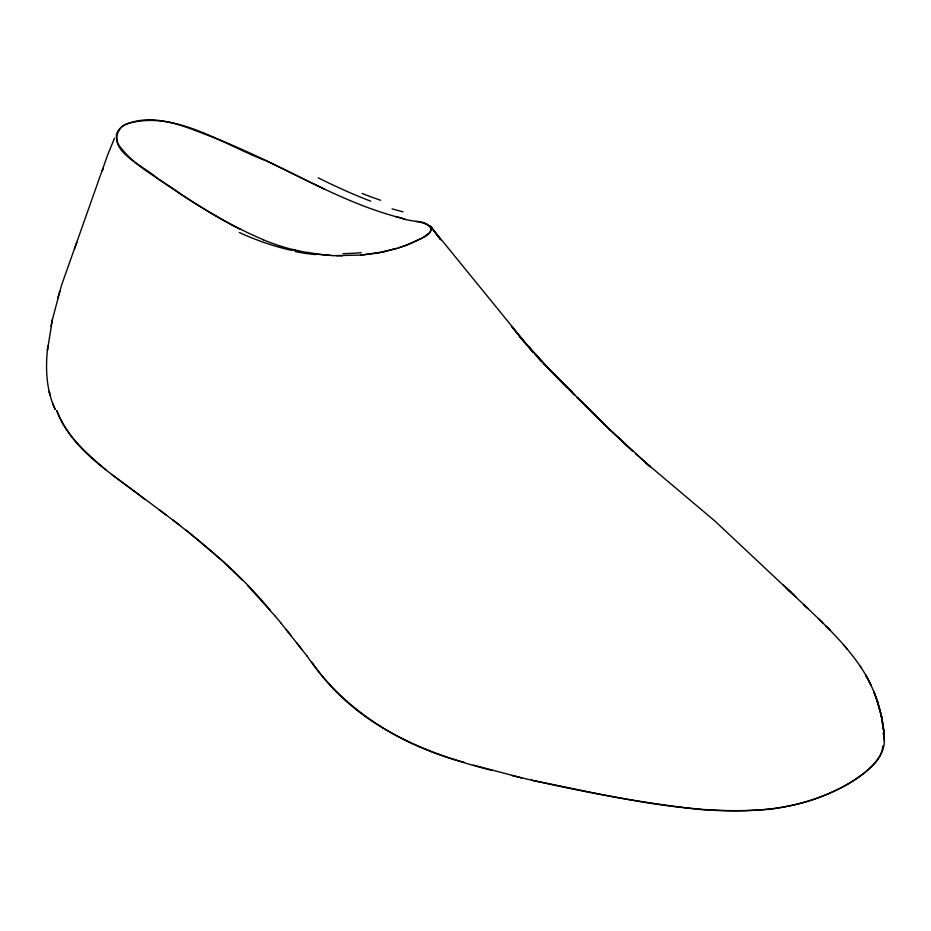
<?xml version="1.0" encoding="UTF-8"?>
<svg xmlns="http://www.w3.org/2000/svg" width="931" height="931" viewBox="0 0 931 931"><rect width="100%" height="100%" fill="white"/><g stroke="black" fill="none" stroke-linecap="round" stroke-linejoin="round"><path stroke-width="1.4" d="M47.818 345.995L47.446 350.207L52.45 319.333L61.516 285.328L107.612 155.023L114.536 138.16M47.528 349.16C45.293 369.456 46.515 390.706 55.197 409.454L52.776 403.6M882.797 745.999C882.204 755.832 875.466 763.408 868.367 769.495A137.008 66.927 -6.8 0 1 863.374 773.603L854.088 780.178A136.543 66.695 -6.8 0 1 842.916 786.742L839.913 788.301M431.076 229.678L429.773 232.471L422.953 237.568M52.45 319.333L50.937 326.467M59.77 291.182L57.815 298.013M102.864 168.895L102.166 170.978L103.073 168.267M76.889 242.351L74.48 248.728M422.232 238.057L404.124 246.063M839.157 788.685L831.348 792.409A137.148 66.997 -6.8 0 1 823.97 795.563C785.752 811.297 743.066 812.426 702.37 809.667C638.154 802.766 574.578 790.431 511.782 775.511M410.629 243.678L421.266 238.545A19.19 4.143 -21 0 0 422.534 237.824C438.932 230.69 428.469 221.275 415.529 221.427M409.419 244.155L398.771 247.855M404.38 245.947L393.103 249.555M396.676 248.414L378.37 252.976L360.681 255.175M384.328 251.766L360.856 255.094L333.286 255.641M342.468 255.85L336.382 255.746M333.356 255.629L315.539 254L330.354 255.466M306.881 252.604L292.555 249.438M531.566 780.236C610.585 795.784 691.023 816.766 772.125 808.969C803.139 804.454 834.071 794.667 859.837 776.454C872.917 766.713 889.024 751.247 883.053 733.244M521.767 777.897L473.46 765.119M430.844 227.443C423.233 220.042 410.012 222.078 400.435 217.842M404.776 218.994L395.931 216.632M400.318 217.831C353.07 205.681 310.151 181.754 266.429 160.865C222.334 144.491 175.319 109.299 126.465 123.928A25.335 14.849 0.8 0 0 121.519 126.93C102.561 149.658 144.922 166.207 157.653 178.636C184.35 196.953 211.523 214.77 240.442 229.433M492.371 770.496C422.43 752.911 353.815 724.12 311.955 662.232M464.22 762.338C401.377 745.882 343.632 710.144 306.869 655.785M263.578 239.791C234.74 227.769 207.799 211.686 181.661 194.66C160.272 178.671 133.785 166.789 118.388 144.386A65.868 38.427 -0.8 0 1 116.794 139.243C114.909 133.436 119.168 128.152 123.939 125.441A19.795 11.591 0.7 0 1 125.301 124.661C152.521 112.674 182.744 125.592 208.497 135.6C248.286 150.531 285.805 170.582 324.046 188.935M270.095 610.131C225.535 555.888 167.347 516.088 111.639 474.426M144.933 499.47C112.721 473.763 72.001 451 56.849 410.548M158.875 509.641L165.904 514.785M172.887 519.964L179.776 525.154M186.363 530.228L224.348 562.557M105.657 469.62C86.222 453.141 65.868 435.184 56.71 410.711M635.547 453.723L650.245 466.652L608.537 428.516L632.824 451.291L618.847 438.14M650.245 466.652L646.067 462.975L714.996 521.127L791.408 592.826L783.18 584.877M796.412 597.481L788.068 589.649L807.957 608.595L803.616 604.428C824.261 624.142 845.383 643.915 861.256 667.83M601.88 421.848L622.455 441.503M785.648 587.263L793.934 595.153M591.546 412.014L605.162 424.967L584.493 404.857L608.141 428.283M569.772 389.949L590.405 410.664M560.427 380.849L572.472 392.579L551.42 371.655L574.904 395.361L562.173 382.222M818.745 618.929L822.748 622.862M587.589 407.685L577.243 397.525L597.9 417.972M554.003 373.913L543.483 363.381L566.909 387.401L554.003 373.913L564.675 384.736M826.146 626.26L830.01 630.229L827.252 627.389M556.319 376.299L535.395 354.711L558.367 378.882M247.576 585.471L275.518 616.497M548.01 367.815L519.358 336.289L532.846 352.011L430.169 225.942L440.7 239.779L431.018 226.955M531.275 349.765L529.425 347.647L541.365 361.379M847.35 649.256L843.684 644.997M511.422 326.525L522.989 340.141L521.313 338.151M275.378 616.334L280.871 622.944M280.766 622.816L306.893 655.866M513.202 328.282L524.409 342.259M286.085 629.379L291.345 636.013M296.57 642.658L301.749 649.291M860.291 666.293C873.662 686.287 881.983 709.643 884.113 733.605L881.122 714.694L876.734 699.321L881.89 718.069L881.122 714.694L884.113 733.605M50.111 395.396L49.168 391.334L49.529 392.929M884.45 741.204L883.717 730.311L884.217 737.946M295.371 250.23A367.012 284.292 -82.2 0 1 263.531 239.942M315.516 254.594A334.252 258.155 -85 0 1 295.174 251.579M361.17 252.662A346.821 251.568 -55.8 0 1 343.015 253.628M430.855 227.443A77.285 18.632 -16.5 0 1 430.925 229.713M402.995 211.826A424.664 81.684 29.8 0 1 392.067 208.87M380.616 200.27A328.992 81.183 34.6 0 1 362.089 193.45M224.243 562.708A892.433 691.302 -64.9 0 1 241.909 579.873M370.666 201.166A418.892 131.422 40.2 0 1 318.239 177.833M393.219 249.275A60.492 18.713 -21.1 0 1 384.526 251.486M315.539 253.674A333.903 251.673 80.4 0 1 306.893 252.231M292.311 250.544A428.563 333.147 -78.2 0 1 239.348 232.482M869.1 681.445L865.632 674.859L870.869 684.879L869.1 681.445M875.291 695.515L874.023 692.082L877.852 702.742L875.291 695.515"/></g></svg>
